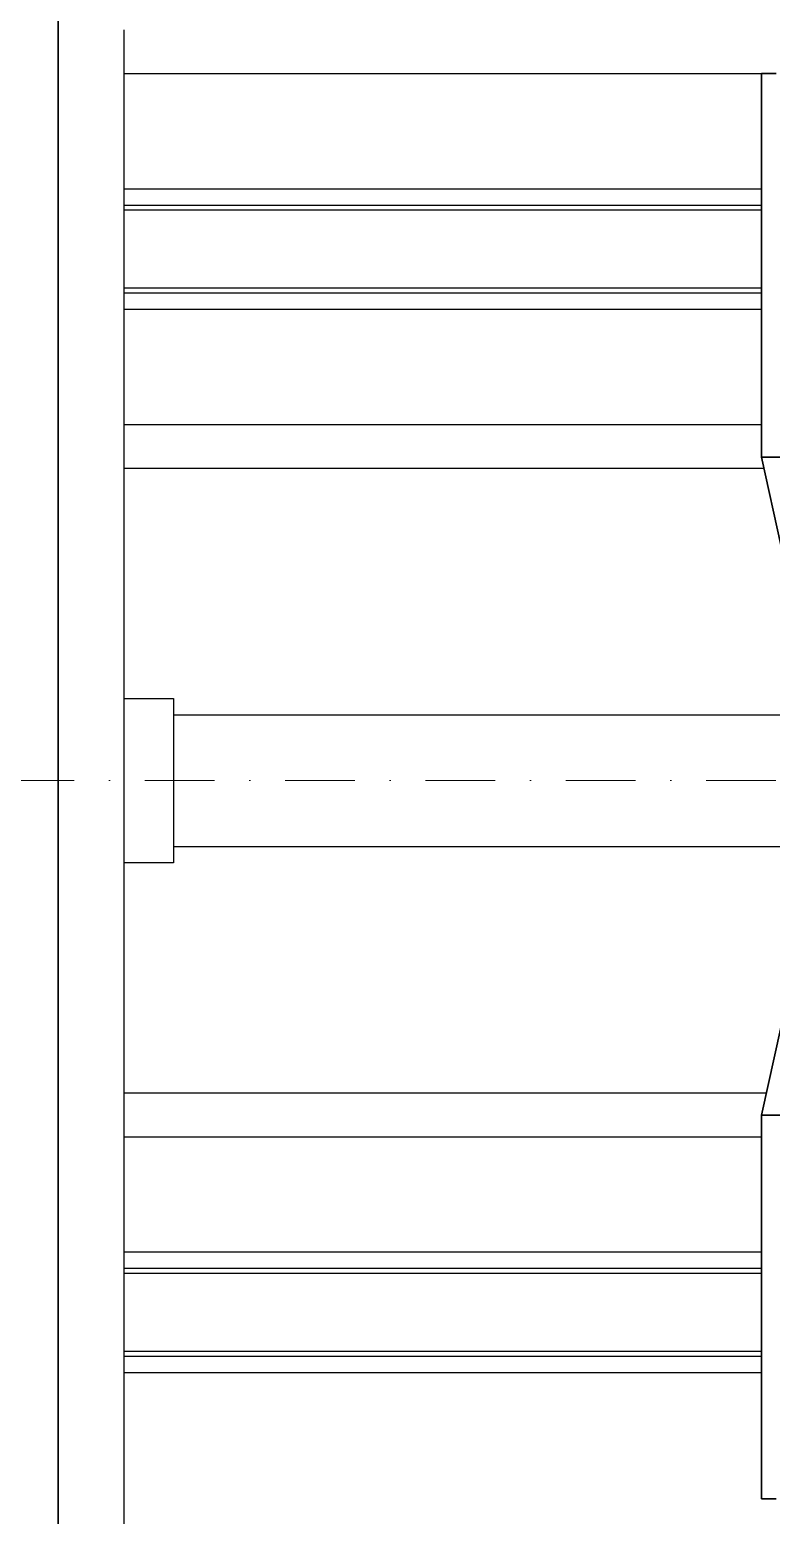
# Model space of a CAD drawing. Header units: millimetres. Extents: x -3183 to 3067, y 1033 to 2218.
# Drawn here: x 2220 to 2287.7, y 1769.8 to 1905.3 of the extents above; entities that cross this region are included whole.
import ezdxf

# ---------------------------------------------------------------- set-up
doc = ezdxf.new("R2010")
doc.units = ezdxf.units.MM
doc.linetypes.add('KRESKAKROPKA2', pattern=[12.7, 6.35, -3.175, 0, -3.175])
doc.layers.add('Kontury', color=7, linetype='Continuous', lineweight=35)
doc.layers.add('oś', color=7, linetype='KRESKAKROPKA2', lineweight=13)

msp = doc.modelspace()

# ---------------------------------------------------------------- linework, layer by layer
for p, q in [((2228.6088, 1756.79216), (2228.6088, 1905.27977)), ((2228.6088, 1901.27977), (2286.7715, 1901.27977)), ((2228.6088, 1890.77977), (2286.7715, 1890.77977)), ((2228.6088, 1889.27977), (2286.7715, 1889.27977)), ((2228.6088, 1888.83738), (2286.7715, 1888.83738)), ((2228.6088, 1881.72216), (2286.7715, 1881.72216)), ((2228.6088, 1881.27977), (2286.7715, 1881.27977)), ((2228.6088, 1879.77977), (2286.7715, 1879.77977)), ((2228.6088, 1869.27977), (2286.7715, 1869.27977)), ((2228.6088, 1865.27977), (2286.98969, 1865.27977)), ((2228.6088, 1844.29216), (2233.1088, 1844.29216)), ((2233.1088, 1844.29216), (2233.1088, 1829.29216)), ((2233.1088, 1842.79216), (2290.0715, 1842.79216)), ((2233.1088, 1830.79216), (2290.0715, 1830.79216)), ((2233.1088, 1829.29216), (2228.6088, 1829.29216)), ((2287.20789, 1808.27977), (2228.6088, 1808.27977)), ((2286.7715, 1804.27977), (2228.6088, 1804.27977)), ((2286.7715, 1793.77977), (2228.6088, 1793.77977)), ((2286.7715, 1792.27977), (2228.6088, 1792.27977)), ((2286.7715, 1791.83738), (2228.6088, 1791.83738)), ((2286.7715, 1784.72216), (2228.6088, 1784.72216)), ((2286.7715, 1784.27977), (2228.6088, 1784.27977)), ((2286.7715, 1782.77977), (2228.6088, 1782.77977))]:
    msp.add_line(p, q)
at = {"layer": 'Kontury'}
for p, q in [((2222.6088, 1916.79216), (2222.6088, 1539.51544)), ((2286.7715, 1866.27977), (2286.7715, 1901.27977)), ((2288.09689, 1901.27977), (2286.7715, 1901.27977)), ((2286.7715, 1866.27977), (2288.54543, 1858.14977)), ((2289.6626, 1866.27977), (2286.7715, 1866.27977)), ((2288.54543, 1814.40977), (2286.7715, 1806.27977)), ((2286.7715, 1806.27977), (2289.6626, 1806.27977)), ((2286.7715, 1771.27977), (2286.7715, 1806.27977)), ((2286.7715, 1771.27977), (2288.09689, 1771.27977))]:
    msp.add_line(p, q, dxfattribs=at)
at = {"layer": 'oś'}
msp.add_line((1808.1088, 1836.79216), (2371.28713, 1836.79216), dxfattribs=at)

doc.saveas('drawing.dxf')
